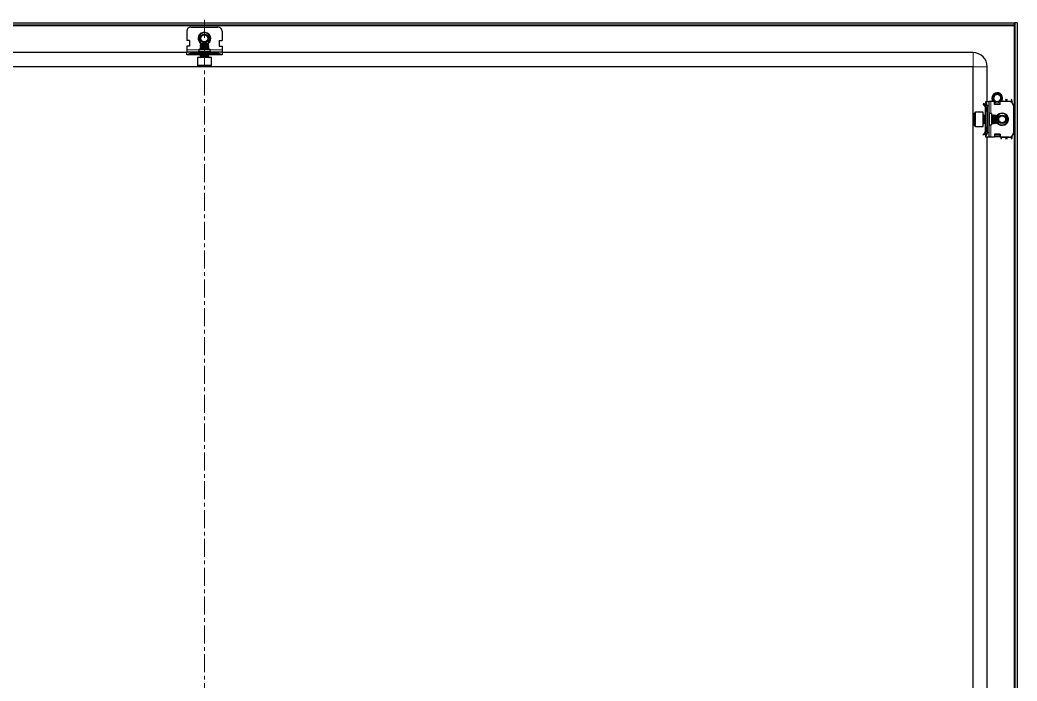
# Model space of a CAD drawing. Header units: millimetres. Extents: x -648 to 2104, y -869 to 1304.
# Drawn here: x 1401 to 2104, y 737 to 1203 of the extents above; entities that cross this region are included whole.
import ezdxf

# ---------------------------------------------------------------- set-up
doc = ezdxf.new("R2010")
doc.units = ezdxf.units.MM
doc.linetypes.add('CENTERX2', pattern=[20.32, 12.7, -2.54, 2.54, -2.54])
doc.layers.add('FORMAT', color=7, linetype='Continuous')

msp = doc.modelspace()

# ---------------------------------------------------------------- linework, layer by layer
at = {"color": 7, "linetype": 'Continuous', "lineweight": 25}
for p, q in [((959.68, 1200.51), (2102.28, 1200.51)), ((959.68, 1199.01), (2102.28, 1199.01)), ((1521.48, 1197.51), (1540.48, 1197.51)), ((2102.12, 1199.01), (2101.88, 1198.41)), ((2102.28, 1199.01), (2102.28, 1200.51)), ((2103.98, 1200.51), (2102.48, 1200.51)), ((2102.48, 1200.51), (2102.48, -760.49)), ((2103.98, 1200.51), (2103.98, -760.49)), ((1518.48, 1194.51), (1518.48, 1188.01)), ((1543.48, 1194.51), (1543.48, 1188.01)), ((1520.48, 1188.01), (1518.48, 1188.01)), ((1518.48, 1184.01), (1518.48, 1181.51)), ((1520.48, 1184.01), (1518.48, 1184.01)), ((1518.48, 1181.51), (1518.48, 1180.01)), ((1520.48, 1188.01), (1520.48, 1184.01)), ((1526.98, 1182.01), (1526.98, 1180.51)), ((1526.98, 1182.01), (1534.98, 1182.01)), ((1528.53, 1186.01), (1527.98, 1185.46)), ((1527.98, 1185.46), (1527.98, 1185.4)), ((1533.98, 1185.46), (1527.98, 1185.46)), ((1527.98, 1185.4), (1528.53, 1185.01)), ((1528.45, 1185.4), (1527.98, 1185.4)), ((1528.53, 1185.01), (1527.98, 1184.63)), ((1527.98, 1184.63), (1527.98, 1184.4)), ((1528.45, 1184.63), (1527.98, 1184.63)), ((1527.98, 1184.4), (1528.53, 1184.01)), ((1528.45, 1184.4), (1527.98, 1184.4)), ((1528.53, 1184.01), (1527.98, 1183.63)), ((1527.98, 1183.63), (1527.98, 1183.4)), ((1528.45, 1183.63), (1527.98, 1183.63)), ((1527.98, 1183.4), (1528.53, 1183.01)), ((1528.45, 1183.4), (1527.98, 1183.4)), ((1528.53, 1183.01), (1527.98, 1182.63)), ((1527.98, 1182.63), (1527.98, 1182.4)), ((1528.45, 1182.63), (1527.98, 1182.63)), ((1527.98, 1182.4), (1528.53, 1182.01)), ((1528.45, 1182.4), (1527.98, 1182.4)), ((1533.98, 1185.4), (1528.45, 1185.4)), ((1533.98, 1184.63), (1528.45, 1184.63)), ((1533.98, 1184.4), (1528.45, 1184.4)), ((1533.98, 1183.63), (1528.45, 1183.63)), ((1533.98, 1183.4), (1528.45, 1183.4)), ((1533.98, 1182.63), (1528.45, 1182.63)), ((1533.98, 1182.4), (1528.45, 1182.4)), ((1533.43, 1186.01), (1528.53, 1186.01)), ((1528.92, 1185.01), (1528.53, 1185.01)), ((1528.92, 1184.01), (1528.53, 1184.01)), ((1528.92, 1183.01), (1528.53, 1183.01)), ((1533.43, 1185.01), (1528.92, 1185.01)), ((1533.43, 1184.01), (1528.92, 1184.01)), ((1533.43, 1183.01), (1528.92, 1183.01)), ((1533.98, 1185.46), (1533.43, 1186.01)), ((1533.43, 1185.01), (1533.98, 1185.4)), ((1533.98, 1184.63), (1533.43, 1185.01)), ((1533.43, 1184.01), (1533.98, 1184.4)), ((1533.98, 1183.63), (1533.43, 1184.01)), ((1533.43, 1183.01), (1533.98, 1183.4)), ((1533.98, 1182.63), (1533.43, 1183.01)), ((1533.43, 1182.01), (1533.98, 1182.4)), ((1533.98, 1185.4), (1533.98, 1185.46)), ((1533.98, 1184.4), (1533.98, 1184.63)), ((1533.98, 1183.4), (1533.98, 1183.63)), ((1533.98, 1182.4), (1533.98, 1182.63)), ((1534.98, 1180.51), (1534.98, 1182.01)), ((1541.48, 1188.01), (1543.48, 1188.01)), ((1541.48, 1188.01), (1541.48, 1184.01)), ((1541.48, 1184.01), (1543.48, 1184.01)), ((1543.48, 1184.01), (1543.48, 1181.51)), ((1543.48, 1181.51), (1543.48, 1180.01)), ((1518.48, 1179.51), (988.98, 1179.51)), ((1518.48, 1178.01), (1518.48, 1180.01)), ((1518.48, 1180.01), (1521.48, 1180.01)), ((1519.24, 1178.01), (1518.48, 1178.01)), ((1542.72, 1178.01), (1519.24, 1178.01)), ((1521.48, 1180.01), (1540.48, 1180.01)), ((1521.48, 1179.01), (1540.48, 1179.01)), ((1525.98, 1176.01), (1525.98, 1170.61)), ((1535.98, 1176.01), (1525.98, 1176.01)), ((1528.53, 1178.01), (1527.98, 1177.63)), ((1527.98, 1177.63), (1527.98, 1177.4)), ((1528.45, 1177.63), (1527.98, 1177.63)), ((1527.98, 1177.4), (1528.53, 1177.01)), ((1528.45, 1177.4), (1527.98, 1177.4)), ((1528.53, 1177.01), (1527.98, 1176.63)), ((1527.98, 1176.63), (1527.98, 1176.26)), ((1528.45, 1176.63), (1527.98, 1176.63)), ((1533.98, 1177.63), (1528.45, 1177.63)), ((1533.98, 1177.4), (1528.45, 1177.4)), ((1533.98, 1176.63), (1528.45, 1176.63)), ((1528.92, 1177.01), (1528.53, 1177.01)), ((1533.43, 1177.01), (1528.92, 1177.01)), ((1533.98, 1177.63), (1533.43, 1178.01)), ((1533.43, 1177.01), (1533.98, 1177.4)), ((1533.98, 1176.63), (1533.43, 1177.01)), ((1533.98, 1177.4), (1533.98, 1177.63)), ((1533.98, 1176.26), (1533.98, 1176.63)), ((1535.98, 1170.61), (1535.98, 1176.01)), ((1540.48, 1180.01), (1543.48, 1180.01)), ((1543.48, 1178.01), (1542.72, 1178.01)), ((1543.48, 1180.01), (1543.48, 1178.01)), ((2072.98, 1179.51), (1543.48, 1179.51)), ((2072.98, 1169.51), (988.98, 1169.51)), ((1535.38, 1170.01), (1526.58, 1170.01)), ((2072.98, -729.49), (2072.98, 1169.51)), ((2082.98, 1145.01), (2082.98, 1169.51)), ((2086.98, 1147.61), (2087.01, 1147.86)), ((2086.98, 1147.4), (2087.01, 1147.64)), ((2086.98, 1147.61), (2086.98, 1147.56)), ((2086.98, 1147.4), (2086.98, 1147.36)), ((2086.99, 1147.81), (2086.99, 1147.76)), ((2087, 1147.21), (2087, 1147.16)), ((2087.02, 1148.02), (2087.01, 1147.97)), ((2087.02, 1147.01), (2087.03, 1146.97)), ((2087.06, 1148.22), (2087.05, 1148.17)), ((2087.06, 1148.22), (2087.14, 1148.45)), ((2087.06, 1146.83), (2087.07, 1146.79)), ((2087.12, 1148.41), (2087.1, 1148.36)), ((2087.11, 1146.65), (2087.12, 1146.61)), ((2087.17, 1146.48), (2087.17, 1146.47)), ((2087.69, 1149.44), (2088.22, 1149.95)), ((2087.79, 1149.56), (2088.08, 1149.83)), ((2087.9, 1149.68), (2088.06, 1149.82)), ((2088.04, 1149.81), (2088.01, 1149.78)), ((2088.36, 1150.04), (2088.56, 1150.15)), ((2088.53, 1150.14), (2088.49, 1150.12)), ((2088.54, 1150.07), (2088.49, 1150.12)), ((2088.53, 1150.14), (2088.76, 1150.22)), ((2088.72, 1150.23), (2088.67, 1150.21)), ((2088.91, 1150.32), (2088.86, 1150.3)), ((2088.91, 1150.32), (2089.13, 1150.39)), ((2089.1, 1150.38), (2089.05, 1150.37)), ((2089.29, 1150.43), (2089.24, 1150.42)), ((2090.18, 1150.51), (2089.43, 1150.44)), ((2091.67, 1149.99), (2091.63, 1150.02)), ((2091.84, 1149.87), (2091.8, 1149.9)), ((2092, 1149.73), (2091.96, 1149.77)), ((2092.14, 1149.6), (2092.11, 1149.63)), ((2092.14, 1149.6), (2092.26, 1149.46)), ((2092.25, 1149.47), (2092.24, 1149.49)), ((2092.27, 1148.38), (2092.44, 1147.97)), ((2092.75, 1146.4), (2092.65, 1146.21)), ((2092.76, 1146.39), (2092.66, 1146.21)), ((2092.82, 1146.53), (2092.83, 1146.58)), ((2092.87, 1146.71), (2092.88, 1146.76)), ((2092.97, 1147.32), (2092.91, 1147.01)), ((2092.92, 1146.91), (2092.93, 1146.96)), ((2092.95, 1147.11), (2092.96, 1147.16)), ((2092.97, 1147.32), (2092.98, 1147.37)), ((2092.98, 1147.51), (2092.98, 1147.51)), ((2080.42, 1143.65), (2080.07, 1143.3)), ((2081.04, 1142.32), (2080.07, 1143.3)), ((2081.39, 1142.68), (2080.42, 1143.65)), ((2081.04, 1142.32), (2081.39, 1142.68)), ((2081.48, 1143.01), (2081.48, 1142.62)), ((2081.48, 1141.26), (2081.98, 1141.26)), ((2081.48, 1141.26), (2081.48, 1137.76)), ((2081.77, 1143.72), (2081.98, 1143.93)), ((2081.98, 1145.01), (2083.98, 1145.01)), ((2081.98, 1144.25), (2081.98, 1145.01)), ((2081.98, 1120.78), (2081.98, 1144.25)), ((2081.98, 1141.26), (2081.98, 1137.76)), ((2082.98, 1142.01), (2082.98, 1123.01)), ((2083.98, 1145.01), (2083.98, 1142.01)), ((2085.48, 1145.01), (2083.98, 1145.01)), ((2083.98, 1142.01), (2083.98, 1123.01)), ((2087.98, 1145.01), (2085.48, 1145.01)), ((2087.75, 1145.5), (2087.78, 1145.47)), ((2087.89, 1145.36), (2087.92, 1145.33)), ((2087.98, 1143.01), (2087.98, 1145.01)), ((2088.23, 1144.2), (2087.98, 1144.34)), ((2091.98, 1143.01), (2087.98, 1143.01)), ((2088.2, 1145.1), (2087.99, 1145.28)), ((2088.04, 1145.23), (2088.08, 1145.2)), ((2088.2, 1145.1), (2088.24, 1145.07)), ((2088.23, 1144.64), (2088.57, 1144.88)), ((2088.73, 1144.64), (2088.23, 1144.28)), ((2088.23, 1144.28), (2088.23, 1144.64)), ((2088.23, 1143.37), (2088.23, 1144.28)), ((2088.23, 1143.01), (2088.23, 1143.37)), ((2088.37, 1144.98), (2088.41, 1144.96)), ((2088.55, 1144.88), (2088.59, 1144.86)), ((2088.73, 1144.64), (2089.13, 1144.64)), ((2089.08, 1144.65), (2088.88, 1144.76)), ((2088.9, 1144.71), (2088.95, 1144.7)), ((2089.08, 1144.65), (2089.13, 1144.64)), ((2089.26, 1144.6), (2089.3, 1144.59)), ((2090.43, 1144.55), (2090.25, 1144.53)), ((2090.58, 1144.57), (2090.62, 1144.58)), ((2090.96, 1144.68), (2090.77, 1144.64)), ((2090.82, 1144.64), (2091.23, 1144.64)), ((2091.73, 1144.28), (2091.23, 1144.64)), ((2091.52, 1144.94), (2091.25, 1144.82)), ((2091.32, 1144.92), (2091.73, 1144.64)), ((2091.84, 1145.16), (2091.67, 1145.07)), ((2091.73, 1144.64), (2091.73, 1144.28)), ((2091.73, 1144.28), (2091.73, 1143.37)), ((2091.73, 1143.37), (2091.73, 1143.01)), ((2091.98, 1144.34), (2091.78, 1144.22)), ((2091.78, 1144.22), (2091.78, 1143.01)), ((2091.98, 1143.01), (2091.98, 1145.01)), ((2098.48, 1145.01), (2091.98, 1145.01)), ((2092.22, 1145.58), (2092.1, 1145.39)), ((2100.48, 1144.25), (2100.48, 1145.26)), ((2101.48, 1142.01), (2101.48, 1123.01)), ((2073.98, 1128.11), (2073.98, 1136.91)), ((2079.98, 1137.51), (2074.58, 1137.51)), ((2079.98, 1127.51), (2079.98, 1137.51)), ((2080.59, 1135.51), (2080.23, 1135.51)), ((2080.98, 1134.96), (2080.59, 1135.51)), ((2080.59, 1135.04), (2080.59, 1135.51)), ((2080.59, 1129.51), (2080.59, 1135.04)), ((2081.37, 1135.51), (2080.98, 1134.96)), ((2080.98, 1134.57), (2080.98, 1134.96)), ((2080.98, 1130.07), (2080.98, 1134.57)), ((2081.59, 1135.51), (2081.37, 1135.51)), ((2081.37, 1135.04), (2081.37, 1135.51)), ((2081.37, 1129.51), (2081.37, 1135.04)), ((2081.98, 1137.76), (2081.48, 1137.76)), ((2081.48, 1137.76), (2081.48, 1135.51)), ((2081.98, 1134.96), (2081.59, 1135.51)), ((2081.59, 1135.04), (2081.59, 1135.51)), ((2081.59, 1129.51), (2081.59, 1135.04)), ((2085.98, 1136.51), (2084.48, 1136.51)), ((2085.98, 1136.51), (2085.98, 1128.51)), ((2086.37, 1135.51), (2085.98, 1134.96)), ((2086.59, 1135.51), (2086.37, 1135.51)), ((2086.37, 1135.04), (2086.37, 1135.51)), ((2086.37, 1129.51), (2086.37, 1135.04)), ((2086.98, 1134.96), (2086.59, 1135.51)), ((2086.59, 1135.04), (2086.59, 1135.51)), ((2086.59, 1129.51), (2086.59, 1135.04)), ((2087.37, 1135.51), (2086.98, 1134.96)), ((2086.98, 1134.57), (2086.98, 1134.96)), ((2086.98, 1130.07), (2086.98, 1134.57)), ((2087.59, 1135.51), (2087.37, 1135.51)), ((2087.37, 1135.04), (2087.37, 1135.51)), ((2087.37, 1129.51), (2087.37, 1135.04)), ((2087.98, 1134.96), (2087.59, 1135.51)), ((2087.59, 1135.04), (2087.59, 1135.51)), ((2087.59, 1129.51), (2087.59, 1135.04)), ((2088.37, 1135.51), (2087.98, 1134.96)), ((2087.98, 1134.57), (2087.98, 1134.96)), ((2087.98, 1130.07), (2087.98, 1134.57)), ((2088.59, 1135.51), (2088.37, 1135.51)), ((2088.37, 1135.04), (2088.37, 1135.51)), ((2088.37, 1129.51), (2088.37, 1135.04)), ((2088.98, 1134.96), (2088.59, 1135.51)), ((2088.59, 1135.04), (2088.59, 1135.51)), ((2088.59, 1129.51), (2088.59, 1135.04)), ((2089.37, 1135.51), (2088.98, 1134.96)), ((2088.98, 1134.57), (2088.98, 1134.96)), ((2088.98, 1130.07), (2088.98, 1134.57)), ((2089.43, 1135.51), (2089.37, 1135.51)), ((2089.37, 1135.04), (2089.37, 1135.51)), ((2089.37, 1129.51), (2089.37, 1135.04)), ((2089.98, 1134.96), (2089.43, 1135.51)), ((2089.43, 1129.51), (2089.43, 1135.51)), ((2089.98, 1130.07), (2089.98, 1134.96)), ((2074.58, 1127.51), (2079.98, 1127.51)), ((2080.23, 1129.51), (2080.59, 1129.51)), ((2080.59, 1129.51), (2080.98, 1130.07)), ((2080.98, 1130.07), (2081.37, 1129.51)), ((2081.37, 1129.51), (2081.59, 1129.51)), ((2081.48, 1129.51), (2081.48, 1127.26)), ((2081.48, 1127.26), (2081.98, 1127.26)), ((2081.48, 1127.26), (2081.48, 1123.76)), ((2081.59, 1129.51), (2081.98, 1130.07)), ((2081.98, 1127.26), (2081.98, 1123.76)), ((2084.48, 1128.51), (2085.98, 1128.51)), ((2085.98, 1130.07), (2086.37, 1129.51)), ((2086.37, 1129.51), (2086.59, 1129.51)), ((2086.59, 1129.51), (2086.98, 1130.07)), ((2086.98, 1130.07), (2087.37, 1129.51)), ((2087.37, 1129.51), (2087.59, 1129.51)), ((2087.59, 1129.51), (2087.98, 1130.07)), ((2087.98, 1130.07), (2088.37, 1129.51)), ((2088.37, 1129.51), (2088.59, 1129.51)), ((2088.59, 1129.51), (2088.98, 1130.07)), ((2088.98, 1130.07), (2089.37, 1129.51)), ((2089.37, 1129.51), (2089.43, 1129.51)), ((2089.43, 1129.51), (2089.98, 1130.07)), ((2081.04, 1122.7), (2080.07, 1121.73)), ((2080.42, 1121.38), (2080.07, 1121.73)), ((2081.39, 1122.35), (2080.42, 1121.38)), ((2081.04, 1122.7), (2081.39, 1122.35)), ((2081.48, 1123.76), (2081.98, 1123.76)), ((2081.48, 1122.01), (2081.48, 1122.47)), ((2081.98, 1121.1), (2081.77, 1121.31)), ((2081.98, 1120.01), (2081.98, 1120.78)), ((2083.98, 1120.01), (2081.98, 1120.01)), ((2082.98, 545.01), (2082.98, 1120.01)), ((2083.98, 1123.01), (2083.98, 1120.01)), ((2085.48, 1120.01), (2083.98, 1120.01)), ((2087.98, 1120.01), (2085.48, 1120.01)), ((2091.98, 1122.01), (2087.98, 1122.01)), ((2087.98, 1122.01), (2087.98, 1120.01)), ((2088.23, 1121.66), (2088.23, 1122.01)), ((2088.23, 1120.75), (2088.23, 1121.66)), ((2088.23, 1120.75), (2088.73, 1120.39)), ((2088.23, 1120.39), (2088.23, 1120.75)), ((2088.73, 1120.04), (2088.23, 1120.39)), ((2091.23, 1120.39), (2088.73, 1120.39)), ((2088.73, 1120.39), (2088.73, 1120.04)), ((2091.23, 1120.04), (2088.73, 1120.04)), ((2091.23, 1120.39), (2091.73, 1120.75)), ((2091.23, 1120.04), (2091.23, 1120.39)), ((2091.73, 1120.39), (2091.23, 1120.04)), ((2091.73, 1122.01), (2091.73, 1121.66)), ((2091.73, 1121.66), (2091.73, 1120.75)), ((2091.73, 1120.75), (2091.73, 1120.39)), ((2091.78, 1122.01), (2091.78, 1120.13)), ((2091.78, 1120.13), (2091.98, 1120.13)), ((2091.98, 1122.01), (2091.98, 1120.01)), ((2098.48, 1120.01), (2091.98, 1120.01)), ((2092.48, 1119.76), (2092.48, 1120.01)), ((2100.48, 1119.76), (2100.48, 1120.78))]:
    msp.add_line(p, q, dxfattribs=at)
at = {"color": 8, "linetype": 'Continuous', "lineweight": 18}
for p, q in [((960.08, 1198.41), (2101.88, 1198.41)), ((2101.88, 1198.41), (2101.88, -758.39)), ((1518.48, 1181.51), (1526.98, 1181.51)), ((1534.98, 1181.51), (1543.48, 1181.51)), ((1521.48, 1180.01), (1521.48, 1179.01)), ((1526.98, 1180.51), (1534.98, 1180.51)), ((1527.98, 1176.26), (1532.6, 1176.26)), ((1532.6, 1176.26), (1533.98, 1176.26)), ((1540.48, 1179.01), (1540.48, 1180.01)), ((2072.98, 1169.51), (2072.98, 1179.51)), ((1525.98, 1170.61), (1535.98, 1170.61)), ((2072.98, 1169.51), (2082.98, 1169.51)), ((2081.98, 1143.01), (2081.48, 1143.01)), ((2081.98, 1143.51), (2081.77, 1143.72)), ((2083.98, 1142.01), (2082.98, 1142.01)), ((2085.48, 1145.01), (2085.48, 1136.51)), ((2091.73, 1143.37), (2088.23, 1143.37)), ((2092.98, 1145.26), (2096.48, 1145.26)), ((2100.48, 1145.26), (2096.48, 1145.26)), ((2074.58, 1137.51), (2074.58, 1127.51)), ((2080.23, 1135.51), (2080.23, 1130.9)), ((2084.48, 1136.51), (2084.48, 1128.51)), ((2080.23, 1130.9), (2080.23, 1129.51)), ((2085.48, 1128.51), (2085.48, 1120.01)), ((2081.98, 1122.01), (2081.48, 1122.01)), ((2081.98, 1121.51), (2081.77, 1121.31)), ((2082.98, 1123.01), (2083.98, 1123.01)), ((2088.23, 1121.66), (2091.73, 1121.66)), ((2096.48, 1119.76), (2092.48, 1119.76)), ((2100.48, 1119.76), (2096.48, 1119.76))]:
    msp.add_line(p, q, dxfattribs=at)
at = {"color": 7, "linetype": 'Continuous', "lineweight": 25}
for centre, radius in [((1530.98, 1189.51), 3), ((1530.98, 1189.51), 2.76), ((1530.98, 1189.51), 2.45), ((2093.48, 1132.51), 3), ((2093.48, 1132.51), 2.76), ((2093.48, 1132.51), 2.45)]:
    msp.add_circle(centre, radius, dxfattribs=at)
for centre, radius, start, end in [((1521.48, 1194.51), 3, 90, 180), ((1540.48, 1194.51), 3, 0, 90), ((1530.98, 1189.51), 4, 0, 241.04498), ((1530.98, 1189.51), 4, 298.95502, 0), ((1521.48, 1176.01), 3, 90, 138.18969), ((1526.48, 1180.51), 0.5, 270, 0), ((1527.73, 1176.26), 0.25, 270, 0), ((1534.23, 1176.26), 0.25, 180, 270), ((1535.48, 1180.51), 0.5, 180, 270), ((1540.48, 1176.01), 3, 41.81031, 90), ((2072.98, 1169.51), 10, 0, 90), ((1526.58, 1170.61), 0.6, 180, 270), ((1535.38, 1170.61), 0.6, 270, 0), ((2089.98, 1147.51), 3.75, 0, 221.81031), ((2089.98, 1147.51), 2.5, 168.59442, 228.59442), ((2089.98, 1147.51), 2.5, 108.59442, 168.59442), ((2089.98, 1147.51), 2.5, 75.88813, 108.59442), ((2089.98, 1147.51), 3, 59.92857, 86.21929), ((2089.98, 1147.51), 2.5, 288.59442, 348.59442), ((2089.98, 1147.51), 3, 360, 40.74374), ((2089.98, 1147.51), 2.5, 348.59442, 10.51652), ((2089.98, 1147.51), 3.75, 318.18969, 0), ((2082.48, 1143.01), 1, 135, 180), ((2079.98, 1142.01), 3, 360, 48.18969), ((2089.98, 1147.51), 2.5, 228.59442, 288.59442), ((2098.48, 1142.01), 3, 0, 90), ((2074.58, 1136.91), 0.6, 90, 180), ((2080.23, 1135.76), 0.25, 180, 270), ((2084.48, 1137.01), 0.5, 180, 270), ((2093.48, 1132.51), 4, 270, 151.04498), ((2074.58, 1128.11), 0.6, 180, 270), ((2080.23, 1129.26), 0.25, 90, 180), ((2084.48, 1128.01), 0.5, 90, 180), ((2093.48, 1132.51), 4, 208.95502, 270), ((2082.48, 1122.01), 1, 180, 225), ((2079.98, 1123.01), 3, 311.81031, 360), ((2098.48, 1123.01), 3, 270, 360)]:
    msp.add_arc(centre, radius, start, end, dxfattribs=at)
at = {"color": 8, "linetype": 'Continuous', "lineweight": 18}
for centre, start, end in [((1530.98, 1189.51), 305.46217, 180), ((1530.98, 1189.51), 180, 234.53783), ((2093.48, 1132.51), 215.46217, 90), ((2093.48, 1132.51), 90, 144.53783)]:
    msp.add_arc(centre, 4.5, start, end, dxfattribs=at)
at = {"color": 7, "linetype": 'Continuous', "lineweight": 25}
msp.add_open_spline([(2101.88, 1198.41), (2101.91, 1198.49), (2101.98, 1198.65), (2102.08, 1198.85), (2102.18, 1198.99), (2102.25, 1199.01), (2102.28, 1199.01)], degree=3, dxfattribs=at)
for points, knots in [([(2102.48, 1200.51), (2102.47, 1200.33), (2102.45, 1199.97), (2102.36, 1199.6), (2102.28, 1199.41), (2102.28, 1199.4)], [0, 0, 0, 0, 0.48755, 0.97507, 1, 1, 1, 1]), ([(2086.98, 1147.61), (2087.01, 1147.62), (2087.08, 1147.66), (2087.17, 1147.68), (2087.26, 1147.68), (2087.31, 1147.67), (2087.33, 1147.67)], [0, 0, 0, 0, 0.2937792, 0.5589816, 0.8184942, 1, 1, 1, 1]), ([(2087.21, 1147.58), (2087.19, 1147.58), (2087.14, 1147.59), (2087.06, 1147.58), (2087.01, 1147.57), (2086.98, 1147.56)], [0, 0, 0, 0, 0.236131, 0.613435, 1, 1, 1, 1]), ([(2087.75, 1145.5), (2087.63, 1145.65), (2087.35, 1146.01), (2087.06, 1146.66), (2087.01, 1147.17), (2086.98, 1147.43)], [0, 0, 0, 0, 0.274163, 0.639603, 1, 1, 1, 1]), ([(2086.99, 1147.81), (2087.03, 1147.83), (2087.09, 1147.85), (2087.19, 1147.87), (2087.28, 1147.86), (2087.36, 1147.84), (2087.42, 1147.82), (2087.44, 1147.8), (2087.44, 1147.8)], [0, 0, 0, 0, 0.227908, 0.430276, 0.627707, 0.816134, 0.99284, 1, 1, 1, 1]), ([(2087.38, 1147.71), (2087.37, 1147.72), (2087.33, 1147.74), (2087.26, 1147.76), (2087.17, 1147.78), (2087.08, 1147.78), (2087.02, 1147.77), (2086.99, 1147.76)], [0, 0, 0, 0, 0.050156, 0.304513, 0.55888, 0.776903, 1, 1, 1, 1]), ([(2087.09, 1146.77), (2087.07, 1146.81), (2087.01, 1146.96), (2087, 1147.12), (2086.99, 1147.24)], [0, 0, 0, 0, 0.28291, 1, 1, 1, 1]), ([(2087.46, 1147.83), (2087.43, 1147.85), (2087.38, 1147.89), (2087.29, 1147.94), (2087.2, 1147.97), (2087.11, 1147.98), (2087.05, 1147.97), (2087.01, 1147.97)], [0, 0, 0, 0, 0.19243, 0.403622, 0.614801, 0.805152, 1, 1, 1, 1]), ([(2087.02, 1148.02), (2087.06, 1148.03), (2087.12, 1148.05), (2087.22, 1148.05), (2087.31, 1148.03), (2087.39, 1148), (2087.45, 1147.96), (2087.49, 1147.93), (2087.5, 1147.91)], [0, 0, 0, 0, 0.205811, 0.38496, 0.558827, 0.724121, 0.878934, 1, 1, 1, 1]), ([(2087.51, 1147.93), (2087.5, 1147.94), (2087.48, 1147.98), (2087.42, 1148.03), (2087.34, 1148.09), (2087.25, 1148.14), (2087.16, 1148.17), (2087.09, 1148.17), (2087.05, 1148.17)], [0, 0, 0, 0, 0.052579, 0.237815, 0.422949, 0.608044, 0.801367, 1, 1, 1, 1]), ([(2087.06, 1148.22), (2087.1, 1148.22), (2087.17, 1148.23), (2087.26, 1148.22), (2087.34, 1148.19), (2087.41, 1148.15), (2087.47, 1148.1), (2087.5, 1148.06), (2087.52, 1148.04)], [0, 0, 0, 0, 0.207037, 0.38272, 0.55212, 0.712365, 0.86221, 1, 1, 1, 1]), ([(2087.52, 1148.05), (2087.51, 1148.07), (2087.49, 1148.12), (2087.43, 1148.18), (2087.36, 1148.25), (2087.28, 1148.31), (2087.19, 1148.34), (2087.13, 1148.36), (2087.1, 1148.36)], [0, 0, 0, 0, 0.112687, 0.266978, 0.464332, 0.661607, 0.829157, 1, 1, 1, 1]), ([(2087.29, 1146.22), (2087.27, 1146.24), (2087.18, 1146.38), (2087.14, 1146.54), (2087.1, 1146.67)], [0, 0, 0, 0, 0.192577, 1, 1, 1, 1]), ([(2087.12, 1148.41), (2087.15, 1148.41), (2087.2, 1148.4), (2087.29, 1148.38), (2087.36, 1148.34), (2087.43, 1148.29), (2087.48, 1148.24), (2087.51, 1148.18), (2087.53, 1148.14), (2087.54, 1148.12)], [0, 0, 0, 0, 0.164802, 0.328662, 0.485343, 0.633184, 0.771489, 0.900657, 1, 1, 1, 1]), ([(2087.53, 1148.01), (2087.52, 1147.98), (2087.5, 1147.9), (2087.45, 1147.8), (2087.38, 1147.71), (2087.31, 1147.65), (2087.24, 1147.6), (2087.19, 1147.57), (2087.15, 1147.56), (2087.14, 1147.55)], [0, 0, 0, 0, 0.125166, 0.336769, 0.488675, 0.640371, 0.791962, 0.943503, 1, 1, 1, 1]), ([(2087.14, 1147.55), (2087.15, 1147.48), (2087.16, 1147.09), (2087.34, 1146.42), (2087.71, 1145.94), (2087.88, 1145.72)], [0, 0, 0, 0, 0.108003, 0.585763, 1, 1, 1, 1]), ([(2088.52, 1150.07), (2088.44, 1150.02), (2088.1, 1149.79), (2087.61, 1149.28), (2087.38, 1148.73), (2087.28, 1148.48)], [0, 0, 0, 0, 0.128781, 0.613629, 1, 1, 1, 1]), ([(2087.28, 1148.48), (2087.28, 1148.48), (2087.31, 1148.47), (2087.37, 1148.44), (2087.43, 1148.4), (2087.47, 1148.34), (2087.51, 1148.27), (2087.54, 1148.17), (2087.54, 1148.07), (2087.53, 1148.02), (2087.53, 1148.01)], [0, 0, 0, 0, 0.022761, 0.192243, 0.346896, 0.477535, 0.588677, 0.783334, 0.968624, 1, 1, 1, 1]), ([(2087.55, 1148.08), (2087.54, 1148.11), (2087.53, 1148.18), (2087.49, 1148.26), (2087.44, 1148.34), (2087.38, 1148.4), (2087.33, 1148.45), (2087.29, 1148.47), (2087.28, 1148.48)], [0, 0, 0, 0, 0.182737, 0.363423, 0.543947, 0.724373, 0.904747, 1, 1, 1, 1]), ([(2087.67, 1145.63), (2087.63, 1145.67), (2087.49, 1145.81), (2087.4, 1145.98), (2087.33, 1146.1)], [0, 0, 0, 0, 0.288707, 1, 1, 1, 1]), ([(2089.18, 1149.88), (2089.17, 1149.88), (2089.12, 1149.86), (2089.04, 1149.85), (2088.95, 1149.85), (2088.86, 1149.87), (2088.77, 1149.89), (2088.69, 1149.93), (2088.61, 1149.97), (2088.56, 1150.02), (2088.53, 1150.06), (2088.52, 1150.07)], [0, 0, 0, 0, 0.04296, 0.1733, 0.274263, 0.401081, 0.527716, 0.654259, 0.780759, 0.936852, 1, 1, 1, 1]), ([(2088.53, 1150.14), (2088.56, 1150.12), (2088.62, 1150.08), (2088.69, 1150.01), (2088.73, 1149.95), (2088.75, 1149.91), (2088.75, 1149.9)], [0, 0, 0, 0, 0.319514, 0.608493, 0.891527, 1, 1, 1, 1]), ([(2088.82, 1149.88), (2088.82, 1149.88), (2088.82, 1149.91), (2088.81, 1149.98), (2088.78, 1150.07), (2088.73, 1150.15), (2088.69, 1150.19), (2088.67, 1150.21)], [0, 0, 0, 0, 0.00279, 0.269575, 0.536371, 0.765499, 1, 1, 1, 1]), ([(2088.72, 1150.23), (2088.74, 1150.21), (2088.8, 1150.17), (2088.86, 1150.09), (2088.9, 1150.01), (2088.93, 1149.93), (2088.93, 1149.88), (2088.94, 1149.86)], [0, 0, 0, 0, 0.234253, 0.442787, 0.646465, 0.841043, 1, 1, 1, 1]), ([(2088.97, 1149.85), (2088.97, 1149.88), (2088.98, 1149.95), (2088.97, 1150.04), (2088.95, 1150.14), (2088.91, 1150.22), (2088.88, 1150.27), (2088.86, 1150.3)], [0, 0, 0, 0, 0.181695, 0.396783, 0.61186, 0.803681, 1, 1, 1, 1]), ([(2088.91, 1150.32), (2088.93, 1150.29), (2088.98, 1150.24), (2089.03, 1150.16), (2089.06, 1150.08), (2089.08, 1150), (2089.08, 1149.92), (2089.07, 1149.88), (2089.07, 1149.86)], [0, 0, 0, 0, 0.208724, 0.39105, 0.568219, 0.73683, 0.894853, 1, 1, 1, 1]), ([(2089.09, 1149.86), (2089.09, 1149.87), (2089.11, 1149.91), (2089.13, 1149.99), (2089.13, 1150.08), (2089.13, 1150.18), (2089.1, 1150.28), (2089.07, 1150.34), (2089.05, 1150.37)], [0, 0, 0, 0, 0.043388, 0.23288, 0.422274, 0.611632, 0.803279, 1, 1, 1, 1]), ([(2089.1, 1150.38), (2089.12, 1150.35), (2089.16, 1150.3), (2089.2, 1150.21), (2089.22, 1150.13), (2089.22, 1150.05), (2089.21, 1149.97), (2089.2, 1149.92), (2089.18, 1149.89), (2089.17, 1149.88)], [0, 0, 0, 0, 0.198483, 0.367712, 0.531083, 0.685778, 0.830503, 0.965152, 1, 1, 1, 1]), ([(2089.43, 1150.44), (2089.44, 1150.42), (2089.46, 1150.38), (2089.48, 1150.3), (2089.48, 1150.22), (2089.46, 1150.14), (2089.42, 1150.06), (2089.36, 1149.98), (2089.27, 1149.92), (2089.21, 1149.89), (2089.18, 1149.88)], [0, 0, 0, 0, 0.098631, 0.238541, 0.378532, 0.49895, 0.601027, 0.777401, 0.9101, 1, 1, 1, 1]), ([(2089.2, 1149.9), (2089.21, 1149.92), (2089.24, 1149.97), (2089.27, 1150.06), (2089.29, 1150.16), (2089.29, 1150.29), (2089.26, 1150.37), (2089.24, 1150.42)], [0, 0, 0, 0, 0.13286, 0.29106, 0.491007, 0.69089, 1, 1, 1, 1]), ([(2089.29, 1150.43), (2089.3, 1150.41), (2089.33, 1150.36), (2089.36, 1150.27), (2089.37, 1150.19), (2089.36, 1150.11), (2089.33, 1150.02), (2089.29, 1149.96), (2089.26, 1149.92)], [0, 0, 0, 0, 0.16279, 0.324686, 0.479688, 0.626058, 0.76302, 1, 1, 1, 1]), ([(2089.28, 1149.93), (2089.29, 1149.94), (2089.32, 1149.96), (2089.35, 1150.02), (2089.4, 1150.1), (2089.43, 1150.19), (2089.44, 1150.28), (2089.44, 1150.37), (2089.44, 1150.42), (2089.43, 1150.44)], [0, 0, 0, 0, 0.036757, 0.196192, 0.355485, 0.51469, 0.719746, 0.882005, 1, 1, 1, 1]), ([(2090.59, 1149.94), (2090.87, 1149.89), (2091.17, 1149.83), (2091.44, 1149.71), (2091.45, 1149.7)], [0, 0, 0, 0, 0.965671, 1, 1, 1, 1]), ([(2090.59, 1149.94), (2090.68, 1149.9), (2090.82, 1149.84), (2090.95, 1149.77), (2090.99, 1149.75)], [0, 0, 0, 0, 0.681733, 1, 1, 1, 1]), ([(2090.99, 1149.75), (2091.06, 1149.71), (2091.38, 1149.55), (2091.89, 1149.14), (2092.14, 1148.64), (2092.27, 1148.38)], [0, 0, 0, 0, 0.130652, 0.560007, 1, 1, 1, 1]), ([(2091.14, 1145.15), (2091.2, 1145.19), (2091.53, 1145.38), (2092.02, 1145.84), (2092.33, 1146.43), (2092.42, 1146.77), (2092.43, 1146.82)], [0, 0, 0, 0, 0.104785, 0.513079, 0.918136, 1, 1, 1, 1]), ([(2091.45, 1149.7), (2091.44, 1149.72), (2091.43, 1149.76), (2091.42, 1149.84), (2091.43, 1149.93), (2091.44, 1150.02), (2091.47, 1150.08), (2091.48, 1150.11)], [0, 0, 0, 0, 0.113604, 0.31095, 0.508229, 0.75166, 1, 1, 1, 1]), ([(2091.5, 1150.1), (2091.5, 1150.06), (2091.5, 1149.99), (2091.47, 1149.9), (2091.45, 1149.84), (2091.43, 1149.81), (2091.43, 1149.81)], [0, 0, 0, 0, 0.357139, 0.680979, 0.998183, 1, 1, 1, 1]), ([(2091.44, 1149.73), (2091.46, 1149.74), (2091.51, 1149.78), (2091.56, 1149.85), (2091.61, 1149.93), (2091.63, 1149.99), (2091.63, 1150.02)], [0, 0, 0, 0, 0.228254, 0.510351, 0.752319, 1, 1, 1, 1]), ([(2092.05, 1149.3), (2092.03, 1149.29), (2091.99, 1149.28), (2091.9, 1149.27), (2091.8, 1149.29), (2091.71, 1149.33), (2091.64, 1149.38), (2091.55, 1149.46), (2091.48, 1149.58), (2091.46, 1149.66), (2091.45, 1149.7)], [0, 0, 0, 0, 0.073646, 0.169563, 0.351373, 0.438893, 0.519676, 0.682906, 0.8512, 1, 1, 1, 1]), ([(2091.67, 1149.99), (2091.67, 1149.95), (2091.66, 1149.88), (2091.63, 1149.79), (2091.58, 1149.71), (2091.53, 1149.65), (2091.49, 1149.62), (2091.47, 1149.61)], [0, 0, 0, 0, 0.240212, 0.454711, 0.664287, 0.864517, 1, 1, 1, 1]), ([(2091.49, 1149.58), (2091.51, 1149.59), (2091.57, 1149.61), (2091.65, 1149.67), (2091.71, 1149.74), (2091.77, 1149.81), (2091.79, 1149.87), (2091.8, 1149.9)], [0, 0, 0, 0, 0.172104, 0.391099, 0.610089, 0.802801, 1, 1, 1, 1]), ([(2092.82, 1146.53), (2092.61, 1146.11), (2092.29, 1145.46), (2091.7, 1145.07), (2091.5, 1144.93)], [0, 0, 0, 0, 0.657042, 1, 1, 1, 1]), ([(2091.84, 1149.87), (2091.83, 1149.83), (2091.82, 1149.76), (2091.77, 1149.68), (2091.72, 1149.61), (2091.66, 1149.55), (2091.6, 1149.51), (2091.55, 1149.5), (2091.54, 1149.5)], [0, 0, 0, 0, 0.209239, 0.392702, 0.571062, 0.740844, 0.899958, 1, 1, 1, 1]), ([(2091.55, 1149.47), (2091.56, 1149.47), (2091.6, 1149.48), (2091.68, 1149.51), (2091.77, 1149.55), (2091.85, 1149.61), (2091.91, 1149.68), (2091.95, 1149.74), (2091.96, 1149.77)], [0, 0, 0, 0, 0.0505, 0.241124, 0.431653, 0.622154, 0.808692, 1, 1, 1, 1]), ([(2092, 1149.73), (2091.99, 1149.7), (2091.96, 1149.64), (2091.91, 1149.56), (2091.85, 1149.5), (2091.78, 1149.45), (2091.7, 1149.42), (2091.65, 1149.41), (2091.62, 1149.41), (2091.61, 1149.41)], [0, 0, 0, 0, 0.198035, 0.367663, 0.531495, 0.686664, 0.831818, 0.981917, 1, 1, 1, 1]), ([(2091.63, 1149.39), (2091.63, 1149.39), (2091.66, 1149.39), (2091.73, 1149.4), (2091.82, 1149.42), (2091.9, 1149.45), (2091.98, 1149.5), (2092.05, 1149.55), (2092.09, 1149.6), (2092.11, 1149.63)], [0, 0, 0, 0, 0.018281, 0.175639, 0.332896, 0.490097, 0.647274, 0.821632, 1, 1, 1, 1]), ([(2092.14, 1149.6), (2092.13, 1149.57), (2092.1, 1149.52), (2092.04, 1149.45), (2091.97, 1149.4), (2091.9, 1149.37), (2091.83, 1149.35), (2091.75, 1149.34), (2091.7, 1149.35), (2091.68, 1149.35)], [0, 0, 0, 0, 0.1594459, 0.3180339, 0.4699832, 0.6134801, 0.7476486, 0.8728556, 1, 1, 1, 1]), ([(2091.69, 1149.34), (2091.72, 1149.34), (2091.78, 1149.32), (2091.86, 1149.32), (2091.94, 1149.33), (2092.02, 1149.36), (2092.13, 1149.4), (2092.2, 1149.46), (2092.24, 1149.49)], [0, 0, 0, 0, 0.1494074, 0.2785629, 0.4076606, 0.5367225, 0.7270454, 1, 1, 1, 1]), ([(2092.25, 1149.47), (2092.24, 1149.45), (2092.2, 1149.4), (2092.14, 1149.34), (2092.09, 1149.31), (2092.05, 1149.3), (2092.05, 1149.3)], [0, 0, 0, 0, 0.315056, 0.630194, 0.945514, 1, 1, 1, 1]), ([(2092.05, 1149.3), (2092.07, 1149.27), (2092.32, 1149.05), (2092.67, 1148.59), (2092.91, 1147.98), (2092.96, 1147.63), (2092.98, 1147.51)], [0, 0, 0, 0, 0.0506845, 0.4856187, 0.8266434, 1, 1, 1, 1]), ([(2092.61, 1146.13), (2092.58, 1146.06), (2092.5, 1145.84), (2092.34, 1145.68), (2092.23, 1145.58)], [0, 0, 0, 0, 0.3337892, 1, 1, 1, 1]), ([(2092.43, 1146.82), (2092.42, 1146.86), (2092.42, 1146.92), (2092.43, 1146.99), (2092.43, 1147.02)], [0, 0, 0, 0, 0.544473, 1, 1, 1, 1]), ([(2092.87, 1146.71), (2092.84, 1146.71), (2092.78, 1146.71), (2092.69, 1146.73), (2092.61, 1146.76), (2092.55, 1146.8), (2092.49, 1146.85), (2092.45, 1146.91), (2092.43, 1146.94), (2092.42, 1146.96)], [0, 0, 0, 0, 0.165667, 0.330522, 0.488809, 0.638525, 0.778629, 0.909213, 1, 1, 1, 1]), ([(2092.82, 1146.53), (2092.79, 1146.54), (2092.73, 1146.55), (2092.65, 1146.58), (2092.58, 1146.62), (2092.52, 1146.67), (2092.48, 1146.73), (2092.45, 1146.79), (2092.42, 1146.85), (2092.42, 1146.88), (2092.42, 1146.89)], [0, 0, 0, 0, 0.154027, 0.307095, 0.452862, 0.590123, 0.718565, 0.838856, 0.95247, 1, 1, 1, 1]), ([(2092.43, 1147.02), (2092.43, 1147.03), (2092.44, 1147.07), (2092.46, 1147.13), (2092.48, 1147.17), (2092.49, 1147.18)], [0, 0, 0, 0, 0.157682, 0.80304, 1, 1, 1, 1]), ([(2092.49, 1147.18), (2092.5, 1147.29), (2092.51, 1147.55), (2092.47, 1147.82), (2092.44, 1147.97)], [0, 0, 0, 0, 0.408521, 1, 1, 1, 1]), ([(2092.45, 1147.02), (2092.47, 1147), (2092.5, 1146.95), (2092.56, 1146.89), (2092.63, 1146.84), (2092.71, 1146.8), (2092.8, 1146.77), (2092.85, 1146.76), (2092.88, 1146.76)], [0, 0, 0, 0, 0.137266, 0.30795, 0.478578, 0.649185, 0.822833, 1, 1, 1, 1]), ([(2092.45, 1146.88), (2092.46, 1146.86), (2092.48, 1146.82), (2092.53, 1146.76), (2092.6, 1146.69), (2092.68, 1146.63), (2092.75, 1146.6), (2092.8, 1146.58), (2092.83, 1146.58)], [0, 0, 0, 0, 0.076151, 0.276704, 0.47712, 0.677473, 0.837574, 1, 1, 1, 1]), ([(2092.46, 1147.17), (2092.47, 1147.15), (2092.5, 1147.12), (2092.56, 1147.06), (2092.65, 1147.01), (2092.74, 1146.98), (2092.83, 1146.95), (2092.9, 1146.96), (2092.93, 1146.96)], [0, 0, 0, 0, 0.069872, 0.258455, 0.446951, 0.635422, 0.81547, 1, 1, 1, 1]), ([(2092.92, 1146.91), (2092.88, 1146.9), (2092.82, 1146.89), (2092.72, 1146.9), (2092.64, 1146.92), (2092.56, 1146.95), (2092.5, 1146.99), (2092.47, 1147.03), (2092.46, 1147.04)], [0, 0, 0, 0, 0.2088985, 0.3885872, 0.5624279, 0.7272952, 0.881578, 1, 1, 1, 1]), ([(2092.95, 1147.11), (2092.92, 1147.1), (2092.85, 1147.08), (2092.76, 1147.07), (2092.67, 1147.08), (2092.59, 1147.11), (2092.52, 1147.14), (2092.49, 1147.16), (2092.48, 1147.17)], [0, 0, 0, 0, 0.214065, 0.402363, 0.585629, 0.760234, 0.923894, 1, 1, 1, 1]), ([(2092.49, 1147.23), (2092.5, 1147.24), (2092.51, 1147.27), (2092.55, 1147.32), (2092.61, 1147.38), (2092.67, 1147.43), (2092.75, 1147.47), (2092.83, 1147.5), (2092.91, 1147.51), (2092.96, 1147.51), (2092.98, 1147.51)], [0, 0, 0, 0, 0.060221, 0.18113, 0.301988, 0.42281, 0.589437, 0.75603, 0.87711, 1, 1, 1, 1]), ([(2092.52, 1147.27), (2092.54, 1147.25), (2092.59, 1147.22), (2092.68, 1147.18), (2092.78, 1147.15), (2092.87, 1147.15), (2092.93, 1147.16), (2092.96, 1147.16)], [0, 0, 0, 0, 0.189173, 0.404697, 0.62022, 0.807935, 1, 1, 1, 1]), ([(2092.97, 1147.32), (2092.94, 1147.3), (2092.88, 1147.27), (2092.78, 1147.26), (2092.69, 1147.26), (2092.61, 1147.27), (2092.56, 1147.29), (2092.54, 1147.3)], [0, 0, 0, 0, 0.235039, 0.445532, 0.651268, 0.847853, 1, 1, 1, 1]), ([(2092.74, 1146.4), (2092.73, 1146.34), (2092.7, 1146.22), (2092.63, 1146.11), (2092.6, 1146.05)], [0, 0, 0, 0, 0.462482, 1, 1, 1, 1]), ([(2092.62, 1147.39), (2092.65, 1147.38), (2092.71, 1147.35), (2092.8, 1147.34), (2092.89, 1147.35), (2092.95, 1147.36), (2092.98, 1147.37)], [0, 0, 0, 0, 0.237597, 0.516729, 0.755527, 1, 1, 1, 1]), ([(2092.98, 1147.52), (2092.95, 1147.51), (2092.89, 1147.47), (2092.79, 1147.45), (2092.73, 1147.44), (2092.71, 1147.44)], [0, 0, 0, 0, 0.371226, 0.708872, 1, 1, 1, 1]), ([(2092.92, 1146.91), (2092.91, 1146.86), (2092.9, 1146.78), (2092.86, 1146.7), (2092.85, 1146.68)], [0, 0, 0, 0, 0.6579883, 1, 1, 1, 1]), ([(2092.98, 1147.52), (2092.98, 1147.47), (2092.98, 1147.39), (2092.97, 1147.32), (2092.96, 1147.29)], [0, 0, 0, 0, 0.659859, 1, 1, 1, 1]), ([(2095.91, 1146.58), (2095.99, 1146.42), (2096.16, 1146.07), (2096.35, 1145.58), (2096.46, 1145.3), (2096.48, 1145.26)], [0, 0, 0, 0, 0.415483, 0.917152, 1, 1, 1, 1]), ([(2096.48, 1145.26), (2096.58, 1145.51), (2096.77, 1146), (2096.96, 1146.39), (2097.05, 1146.59)], [0, 0, 0, 0, 0.502065, 1, 1, 1, 1]), ([(2099.91, 1146.58), (2099.99, 1146.42), (2100.16, 1146.07), (2100.35, 1145.58), (2100.46, 1145.3), (2100.48, 1145.26)], [0, 0, 0, 0, 0.4154826, 0.9171518, 1, 1, 1, 1]), ([(2081.48, 1141.26), (2081.46, 1141.45), (2081.43, 1141.74), (2081.24, 1142.1), (2081.11, 1142.25), (2081.04, 1142.32)], [0, 0, 0, 0, 0.485042, 0.738404, 1, 1, 1, 1]), ([(2081.98, 1141.26), (2081.95, 1141.51), (2081.9, 1141.99), (2081.62, 1142.45), (2081.42, 1142.65), (2081.39, 1142.68)], [0, 0, 0, 0, 0.4618628, 0.9237257, 1, 1, 1, 1]), ([(2087.75, 1145.5), (2087.77, 1145.53), (2087.8, 1145.58), (2087.87, 1145.63), (2087.94, 1145.68), (2088.01, 1145.71), (2088.08, 1145.72), (2088.15, 1145.72), (2088.19, 1145.71), (2088.2, 1145.71)], [0, 0, 0, 0, 0.169226, 0.337427, 0.497935, 0.649179, 0.790582, 0.922688, 1, 1, 1, 1]), ([(2088.25, 1145.67), (2088.24, 1145.67), (2088.17, 1145.67), (2088.07, 1145.65), (2087.96, 1145.61), (2087.87, 1145.55), (2087.82, 1145.5), (2087.78, 1145.47)], [0, 0, 0, 0, 0.046579, 0.362688, 0.551736, 0.740753, 1, 1, 1, 1]), ([(2087.88, 1145.72), (2087.88, 1145.72), (2087.91, 1145.73), (2087.96, 1145.75), (2088.05, 1145.76), (2088.16, 1145.74), (2088.26, 1145.7), (2088.31, 1145.66), (2088.33, 1145.64)], [0, 0, 0, 0, 0.045866, 0.230744, 0.387461, 0.658246, 0.861978, 1, 1, 1, 1]), ([(2088.24, 1145.7), (2088.21, 1145.71), (2088.15, 1145.74), (2088.06, 1145.74), (2087.97, 1145.74), (2087.91, 1145.73), (2087.88, 1145.72)], [0, 0, 0, 0, 0.251795, 0.502165, 0.752314, 1, 1, 1, 1]), ([(2087.89, 1145.36), (2087.9, 1145.4), (2087.93, 1145.46), (2087.99, 1145.53), (2088.06, 1145.58), (2088.13, 1145.62), (2088.2, 1145.65), (2088.24, 1145.65), (2088.27, 1145.65)], [0, 0, 0, 0, 0.2116593, 0.3903606, 0.5623524, 0.7248192, 0.8766961, 1, 1, 1, 1]), ([(2088.37, 1145.6), (2088.36, 1145.6), (2088.31, 1145.59), (2088.24, 1145.57), (2088.15, 1145.54), (2088.06, 1145.48), (2087.98, 1145.42), (2087.94, 1145.36), (2087.92, 1145.33)], [0, 0, 0, 0, 0.05388, 0.236051, 0.418115, 0.600136, 0.797238, 1, 1, 1, 1]), ([(2088.04, 1145.23), (2088.05, 1145.26), (2088.07, 1145.33), (2088.12, 1145.41), (2088.17, 1145.48), (2088.24, 1145.53), (2088.31, 1145.57), (2088.36, 1145.57), (2088.38, 1145.58)], [0, 0, 0, 0, 0.2034846, 0.3799708, 0.5510085, 0.7134265, 0.8654989, 1, 1, 1, 1]), ([(2088.44, 1145.51), (2088.44, 1145.51), (2088.4, 1145.5), (2088.34, 1145.47), (2088.25, 1145.42), (2088.18, 1145.35), (2088.12, 1145.28), (2088.09, 1145.22), (2088.08, 1145.2)], [0, 0, 0, 0, 0.0026927, 0.2082095, 0.4136415, 0.6190567, 0.807274, 1, 1, 1, 1]), ([(2088.2, 1145.1), (2088.21, 1145.14), (2088.22, 1145.2), (2088.26, 1145.29), (2088.31, 1145.37), (2088.37, 1145.43), (2088.42, 1145.47), (2088.45, 1145.48), (2088.45, 1145.48)], [0, 0, 0, 0, 0.222831, 0.420099, 0.612409, 0.79585, 0.967895, 1, 1, 1, 1]), ([(2088.5, 1145.38), (2088.49, 1145.38), (2088.44, 1145.36), (2088.38, 1145.3), (2088.32, 1145.23), (2088.27, 1145.15), (2088.25, 1145.1), (2088.24, 1145.07)], [0, 0, 0, 0, 0.084965, 0.329338, 0.573716, 0.784411, 1, 1, 1, 1]), ([(2088.33, 1145.64), (2088.34, 1145.63), (2088.37, 1145.6), (2088.42, 1145.53), (2088.47, 1145.45), (2088.51, 1145.37), (2088.53, 1145.28), (2088.53, 1145.22), (2088.53, 1145.19)], [0, 0, 0, 0, 0.066273, 0.267344, 0.423096, 0.618734, 0.814089, 1, 1, 1, 1]), ([(2088.37, 1144.98), (2088.37, 1145.02), (2088.38, 1145.09), (2088.41, 1145.18), (2088.45, 1145.26), (2088.49, 1145.31), (2088.51, 1145.33), (2088.51, 1145.33)], [0, 0, 0, 0, 0.275174, 0.522846, 0.765225, 0.99702, 1, 1, 1, 1]), ([(2088.53, 1145.2), (2088.51, 1145.17), (2088.47, 1145.12), (2088.43, 1145.04), (2088.42, 1144.98), (2088.41, 1144.96)], [0, 0, 0, 0, 0.351509, 0.671861, 1, 1, 1, 1]), ([(2088.53, 1145.19), (2088.6, 1145.16), (2088.93, 1144.98), (2089.59, 1144.8), (2090.22, 1144.84), (2090.51, 1144.91), (2090.51, 1144.91)], [0, 0, 0, 0, 0.102158, 0.551599, 0.99962, 1, 1, 1, 1]), ([(2088.61, 1145.17), (2088.61, 1145.16), (2088.61, 1145.13), (2088.61, 1145.07), (2088.58, 1144.98), (2088.55, 1144.92), (2088.53, 1144.89)], [0, 0, 0, 0, 0.058255, 0.305509, 0.64716, 1, 1, 1, 1]), ([(2090.58, 1144.57), (2090.55, 1144.57), (2090.23, 1144.51), (2089.59, 1144.5), (2088.93, 1144.68), (2088.6, 1144.85), (2088.53, 1144.89)], [0, 0, 0, 0, 0.044285, 0.46488, 0.894202, 1, 1, 1, 1]), ([(2088.55, 1144.88), (2088.55, 1144.91), (2088.55, 1144.98), (2088.57, 1145.08), (2088.59, 1145.13), (2088.61, 1145.16)], [0, 0, 0, 0, 0.371432, 0.710618, 1, 1, 1, 1]), ([(2089.46, 1144.58), (2089.42, 1144.58), (2089.27, 1144.58), (2089.14, 1144.63), (2089.05, 1144.66)], [0, 0, 0, 0, 0.317385, 1, 1, 1, 1]), ([(2090.15, 1144.54), (2090.08, 1144.53), (2089.91, 1144.5), (2089.74, 1144.52), (2089.64, 1144.53)], [0, 0, 0, 0, 0.399625, 1, 1, 1, 1]), ([(2090.51, 1144.91), (2090.52, 1144.93), (2090.54, 1144.98), (2090.6, 1145.05), (2090.69, 1145.11), (2090.75, 1145.14), (2090.78, 1145.14)], [0, 0, 0, 0, 0.153621, 0.528305, 0.811762, 1, 1, 1, 1]), ([(2090.66, 1145.08), (2090.63, 1145.06), (2090.58, 1145.02), (2090.54, 1144.96), (2090.52, 1144.92), (2090.51, 1144.91)], [0, 0, 0, 0, 0.41332, 0.833507, 1, 1, 1, 1]), ([(2090.58, 1144.57), (2090.57, 1144.6), (2090.54, 1144.65), (2090.53, 1144.74), (2090.53, 1144.82), (2090.54, 1144.9), (2090.57, 1144.99), (2090.62, 1145.04), (2090.65, 1145.08)], [0, 0, 0, 0, 0.162579, 0.32416, 0.478216, 0.623372, 0.759205, 1, 1, 1, 1]), ([(2090.69, 1145.08), (2090.69, 1145.08), (2090.66, 1145.03), (2090.62, 1144.95), (2090.6, 1144.84), (2090.59, 1144.75), (2090.6, 1144.66), (2090.62, 1144.61), (2090.62, 1144.58)], [0, 0, 0, 0, 0.001313, 0.309582, 0.493731, 0.677835, 0.837663, 1, 1, 1, 1]), ([(2090.76, 1144.62), (2090.74, 1144.65), (2090.71, 1144.7), (2090.68, 1144.79), (2090.67, 1144.88), (2090.67, 1144.96), (2090.69, 1145.03), (2090.71, 1145.09), (2090.73, 1145.12), (2090.74, 1145.13)], [0, 0, 0, 0, 0.195461, 0.359649, 0.517607, 0.666788, 0.806268, 0.936243, 1, 1, 1, 1]), ([(2090.8, 1145.12), (2090.79, 1145.1), (2090.77, 1145.05), (2090.75, 1144.97), (2090.75, 1144.88), (2090.76, 1144.76), (2090.79, 1144.68), (2090.81, 1144.63)], [0, 0, 0, 0, 0.12511, 0.303759, 0.482355, 0.660934, 1, 1, 1, 1]), ([(2090.76, 1144.62), (2090.77, 1144.62), (2090.79, 1144.62), (2090.8, 1144.63), (2090.81, 1144.63)], [0, 0, 0, 0, 0.4789775, 1, 1, 1, 1]), ([(2090.78, 1145.14), (2090.79, 1145.15), (2090.84, 1145.16), (2090.92, 1145.18), (2091.01, 1145.18), (2091.09, 1145.17), (2091.13, 1145.16), (2091.14, 1145.15)], [0, 0, 0, 0, 0.099011, 0.388276, 0.61301, 0.895384, 1, 1, 1, 1]), ([(2090.96, 1144.68), (2090.93, 1144.7), (2090.89, 1144.75), (2090.84, 1144.84), (2090.82, 1144.92), (2090.81, 1145.01), (2090.81, 1145.08), (2090.82, 1145.12), (2090.83, 1145.13)], [0, 0, 0, 0, 0.2130021, 0.3969751, 0.5751808, 0.7443635, 0.9027788, 1, 1, 1, 1]), ([(2090.93, 1145.17), (2090.93, 1145.17), (2090.91, 1145.13), (2090.91, 1145.06), (2090.9, 1144.96), (2090.92, 1144.86), (2090.95, 1144.77), (2090.99, 1144.72), (2091, 1144.69)], [0, 0, 0, 0, 0.019058, 0.219488, 0.419831, 0.620151, 0.807785, 1, 1, 1, 1]), ([(2091.15, 1144.75), (2091.12, 1144.78), (2091.07, 1144.82), (2091.01, 1144.9), (2090.97, 1144.98), (2090.96, 1145.06), (2090.95, 1145.13), (2090.96, 1145.16), (2090.96, 1145.17)], [0, 0, 0, 0, 0.218347, 0.41099, 0.598711, 0.777744, 0.945667, 1, 1, 1, 1]), ([(2091.15, 1144.75), (2091.13, 1144.74), (2091.07, 1144.72), (2091, 1144.7), (2090.96, 1144.7)], [0, 0, 0, 0, 0.301025, 1, 1, 1, 1]), ([(2090.96, 1144.68), (2090.96, 1144.68), (2090.98, 1144.69), (2091, 1144.69), (2091, 1144.69)], [0, 0, 0, 0, 0.4765794, 1, 1, 1, 1]), ([(2091.06, 1145.17), (2091.06, 1145.15), (2091.05, 1145.1), (2091.07, 1145.01), (2091.1, 1144.92), (2091.14, 1144.84), (2091.18, 1144.79), (2091.2, 1144.77)], [0, 0, 0, 0, 0.114393, 0.350182, 0.585971, 0.790611, 1, 1, 1, 1]), ([(2091.34, 1144.84), (2091.31, 1144.86), (2091.25, 1144.9), (2091.19, 1144.97), (2091.14, 1145.05), (2091.11, 1145.12), (2091.11, 1145.15), (2091.11, 1145.16)], [0, 0, 0, 0, 0.260762, 0.494805, 0.723794, 0.94279, 1, 1, 1, 1]), ([(2091.15, 1144.75), (2091.16, 1144.75), (2091.17, 1144.76), (2091.19, 1144.77), (2091.2, 1144.77)], [0, 0, 0, 0, 0.4764859, 1, 1, 1, 1]), ([(2091.16, 1145.2), (2091.17, 1145.2), (2091.21, 1145.19), (2091.28, 1145.16), (2091.35, 1145.11), (2091.44, 1145.03), (2091.48, 1144.97), (2091.5, 1144.93)], [0, 0, 0, 0, 0.084477, 0.253367, 0.470159, 0.686909, 1, 1, 1, 1]), ([(2091.22, 1145.14), (2091.23, 1145.12), (2091.24, 1145.07), (2091.27, 1145), (2091.32, 1144.92), (2091.36, 1144.88), (2091.38, 1144.86)], [0, 0, 0, 0, 0.154183, 0.462567, 0.728091, 1, 1, 1, 1]), ([(2091.52, 1144.94), (2091.49, 1144.96), (2091.43, 1144.99), (2091.35, 1145.06), (2091.32, 1145.11), (2091.3, 1145.14)], [0, 0, 0, 0, 0.3628583, 0.6934345, 1, 1, 1, 1]), ([(2091.34, 1144.84), (2091.34, 1144.84), (2091.36, 1144.85), (2091.37, 1144.86), (2091.38, 1144.86)], [0, 0, 0, 0, 0.477867, 1, 1, 1, 1]), ([(2091.52, 1144.94), (2091.52, 1144.94), (2091.54, 1144.95), (2091.55, 1144.96), (2091.56, 1144.96)], [0, 0, 0, 0, 0.480194, 1, 1, 1, 1]), ([(2091.69, 1145.05), (2091.67, 1145.04), (2091.63, 1145), (2091.57, 1144.98), (2091.53, 1144.96)], [0, 0, 0, 0, 0.230751, 1, 1, 1, 1]), ([(2091.69, 1145.05), (2091.69, 1145.05), (2091.71, 1145.06), (2091.72, 1145.07), (2091.72, 1145.07)], [0, 0, 0, 0, 0.482687, 1, 1, 1, 1]), ([(2091.84, 1145.16), (2091.85, 1145.17), (2091.86, 1145.18), (2091.87, 1145.19), (2091.88, 1145.19)], [0, 0, 0, 0, 0.484546, 1, 1, 1, 1]), ([(2092.53, 1145.99), (2092.51, 1145.94), (2092.41, 1145.64), (2092.16, 1145.43), (2091.96, 1145.26)], [0, 0, 0, 0, 0.171865, 1, 1, 1, 1]), ([(2091.99, 1145.29), (2091.99, 1145.29), (2092, 1145.3), (2092.01, 1145.31), (2092.02, 1145.32)], [0, 0, 0, 0, 0.485158, 1, 1, 1, 1]), ([(2092.12, 1145.41), (2092.13, 1145.42), (2092.14, 1145.43), (2092.15, 1145.44), (2092.15, 1145.45)], [0, 0, 0, 0, 0.4842322, 1, 1, 1, 1]), ([(2092.25, 1145.55), (2092.25, 1145.55), (2092.27, 1145.57), (2092.28, 1145.59), (2092.29, 1145.6)], [0, 0, 0, 0, 0.296796, 1, 1, 1, 1]), ([(2081.04, 1122.7), (2081.16, 1122.85), (2081.34, 1123.08), (2081.46, 1123.46), (2081.47, 1123.66), (2081.48, 1123.76)], [0, 0, 0, 0, 0.485042, 0.738404, 1, 1, 1, 1]), ([(2081.39, 1122.35), (2081.55, 1122.54), (2081.85, 1122.92), (2081.97, 1123.44), (2081.98, 1123.72), (2081.98, 1123.76)], [0, 0, 0, 0, 0.461863, 0.923726, 1, 1, 1, 1]), ([(2093.05, 1118.45), (2092.97, 1118.61), (2092.8, 1118.96), (2092.61, 1119.44), (2092.5, 1119.72), (2092.48, 1119.76)], [0, 0, 0, 0, 0.415483, 0.917152, 1, 1, 1, 1]), ([(2096.48, 1119.76), (2096.38, 1119.52), (2096.19, 1119.03), (2096, 1118.64), (2095.91, 1118.44)], [0, 0, 0, 0, 0.502065, 1, 1, 1, 1]), ([(2097.05, 1118.45), (2096.97, 1118.61), (2096.8, 1118.96), (2096.61, 1119.44), (2096.5, 1119.72), (2096.48, 1119.76)], [0, 0, 0, 0, 0.415483, 0.917152, 1, 1, 1, 1]), ([(2100.48, 1119.76), (2100.38, 1119.52), (2100.19, 1119.03), (2100, 1118.64), (2099.91, 1118.44)], [0, 0, 0, 0, 0.502065, 1, 1, 1, 1])]:
    msp.add_open_spline(points, degree=3, knots=knots, dxfattribs=at)
at = {"layer": 'FORMAT', "linetype": 'CENTERX2', "lineweight": 18}
msp.add_line((1530.98, 1202.51), (1530.98, -762.49), dxfattribs=at)

doc.saveas('drawing.dxf')
